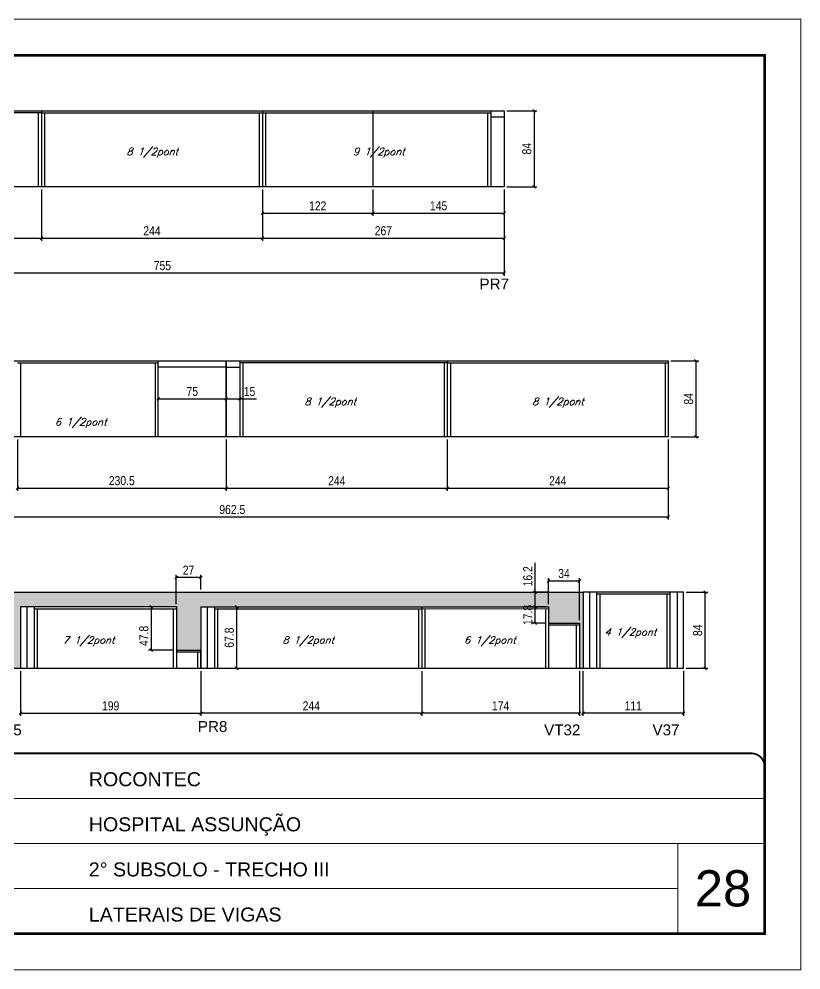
# Model space of a CAD drawing. Extents: x 137137 to 143418, y 10464 to 34486.
# Drawn here: x 142527 to 143391, y 26544 to 27594 of the extents above; entities that cross this region are included whole.
import ezdxf

# ---------------------------------------------------------------- set-up
doc = ezdxf.new("R2010")
doc.units = 0
doc.linetypes.add('CONTINUO', pattern=[0])
doc.linetypes.add('DASHED', pattern=[0.75, 0.5, -0.25])
doc.layers.add('00-FELIPE', color=2, linetype='Continuous', lineweight=13, plot=False)
for name, color, linetype in [('5', 5, 'Continuous'), ('COTA', 241, 'Continuous'), ('cotas', 4, 'Continuous'), ('Painéis', 200, 'Continuous'), ('SARR_2.2x7', 40, 'Continuous'), ('SARR_3.5x7', 81, 'Continuous'), ('texto', 7, 'Continuous')]:
    doc.layers.add(name, color=color, linetype=linetype)
for name, color, linetype, lineweight in [('CARIMBO', 255, 'Continuous', 9), ('Escoras', 2, 'Continuous', 25), ('Folhas', 255, 'Continuous', 9), ('SARRAFO DE PRESSAO', 251, 'DASHED', 9)]:
    doc.layers.add(name, color=color, linetype=linetype, lineweight=lineweight)
doc.styles.add('ARIAL', font='arial.ttf')
doc.styles.add('COTA TECNICA', font='techl___.ttf', dxfattribs={"height": 10})
doc.styles.add('Romans', font='romans.shx')
doc.styles.get("Standard").update_dxf_attribs({"font": 'arial.ttf'})
doc.dimstyles.new('PAINEL', dxfattribs={"dimtxt": 10, "dimasz": 3, "dimexe": 3, "dimexo": 3, "dimgap": 3, "dimtad": 1, "dimdec": 1, "dimzin": 12, "dimdsep": 46, "dimtxsty": 'COTA TECNICA', "dimblk1": 'OBLIQUE', "dimblk2": 'OBLIQUE', "dimsah": 1, "dimcen": 0.9, "dimclrd": 4, "dimclre": 4, "dimclrt": 240, "dimadec": 1, "dimazin": 3, "dimtfac": 1, "dimtdec": 1, "dimtmove": 0, "dimatfit": 3, "dimfxl": 1, "dimtolj": 1, "dimtzin": 12, "dimarcsym": 0})

# ---------------------------------------------------------------- blocks, each defined once
blk = doc.blocks.new('9999999999')
at = {"color": 30, "linetype": 'CONTINUO'}
for p, q in [((98564.6, 34379.6), (99584, 34379.6)), ((98564.6, 34329.8), (99488, 34329.8)), ((99584, 34329.8), (99488, 34329.8)), ((99488, 34329.8), (99488, 34230.2)), ((98564.6, 34280), (99488, 34280))]:
    blk.add_line(p, q, dxfattribs=at)
at = {"color": 30, "linetype": 'CONTINUO', "const_width": 2}
blk.add_lwpolyline([(99584, 34230.2), (99584, 34414.4, 0.414214), (99569, 34429.4), (98229, 34429.4, 0.414214), (98214, 34414.4), (98214, 34245.2, 0.414214), (98229, 34230.2), (99584, 34230.2)], format="xyb", dxfattribs=at)
at = {"layer": 'Folhas'}
blk.add_lwpolyline([(98139, 34190.2), (99624, 34190.2), (99624, 35240.2), (98139, 35240.2)], close=True, dxfattribs=at)
at = {"layer": 'Folhas', "color": 30, "const_width": 3}
blk.add_lwpolyline([(98214, 34230.2), (99584, 34230.2), (99584, 35200.2), (98214, 35200.2)], close=True, dxfattribs=at)
at = {"color": 7, "linetype": 'Continuous', "ltscale": 5, "style": 'ARIAL'}
for s, height, p in [('ROCONTEC', 15.48, (98837.7, 34393.1)), ('HOSPITAL ASSUNÇÃO', 15.483, (98837.7, 34343.3)), ('2° SUBSOLO - TRECHO III', 15.483, (98837.7, 34293.5)), ('LATERAIS DE VIGAS', 15.483, (98837.7, 34243.7))]:
    blk.add_text(s, height=height, dxfattribs=at).set_placement(p)
blk = doc.blocks.new('_Oblique')
at = {"color": 0, "linetype": 'ByBlock', "lineweight": -2}
blk.add_line((-0.5, -0.5), (0.5, 0.5), dxfattribs=at)
blk = doc.blocks.new('*D613')
at = {"layer": 'Defpoints', "color": 0, "linetype": 'ByBlock', "transparency": 16777216}
for p in [(142529.1, 26877.4), (142728.1, 26877.4), (142728.1, 26827.9)]:
    blk.add_point(p, dxfattribs=at)
at = {"layer": 'Escoras', "color": 4, "linetype": 'ByBlock', "lineweight": -2, "transparency": 16777216}
for p, q in [((142529.1, 26874.4), (142529.1, 26824.9)), ((142728.1, 26874.4), (142728.1, 26824.9)), ((142529.1, 26827.9), (142728.1, 26827.9))]:
    blk.add_line(p, q, dxfattribs=at)
at = {"layer": 'Escoras', "color": 4, "linetype": 'ByBlock', "lineweight": -2, "transparency": 16777216, "xscale": 3, "yscale": 3, "zscale": 3, "rotation": 180}
blk.add_blockref('_Oblique', (142529.1, 26827.9), dxfattribs=at)
at = {"layer": 'Escoras', "color": 4, "linetype": 'ByBlock', "lineweight": -2, "transparency": 16777216, "xscale": 3, "yscale": 3, "zscale": 3}
blk.add_blockref('_Oblique', (142728.1, 26827.9), dxfattribs=at)
at = {"layer": 'Escoras', "color": 240, "linetype": 'ByBlock', "transparency": 16777216, "insert": (142628.6, 26835.9), "char_height": 10, "attachment_point": 5, "style": 'COTA TECNICA'}
blk.add_mtext('\\A1;199', dxfattribs=at)
blk = doc.blocks.new('*D614')
at = {"layer": 'Defpoints', "color": 0, "linetype": 'ByBlock', "transparency": 16777216}
for p in [(142701.1, 26945.2), (142673.3, 26897.4), (142701.1, 26897.4)]:
    blk.add_point(p, dxfattribs=at)
at = {"layer": 'Escoras', "color": 4, "linetype": 'ByBlock', "lineweight": -2, "transparency": 16777216}
for p, q in [((142698.1, 26945.2), (142670.3, 26945.2)), ((142673.3, 26945.2), (142673.3, 26897.4)), ((142698.1, 26897.4), (142670.3, 26897.4))]:
    blk.add_line(p, q, dxfattribs=at)
at = {"layer": 'Escoras', "color": 4, "linetype": 'ByBlock', "lineweight": -2, "transparency": 16777216, "xscale": 3, "yscale": 3, "zscale": 3}
for p, rotation in [((142673.3, 26945.2), 90), ((142673.3, 26897.4), 270)]:
    blk.add_blockref('_Oblique', p, dxfattribs=dict(at, rotation=rotation))
at = {"layer": 'Escoras', "color": 240, "linetype": 'ByBlock', "transparency": 16777216, "insert": (142665.2, 26913.2), "char_height": 10, "attachment_point": 5, "rotation": 90, "style": 'COTA TECNICA'}
blk.add_mtext('\\A1;47.8', dxfattribs=at)
blk = doc.blocks.new('*D105')
at = {"layer": 'Defpoints', "color": 0, "linetype": 'ByBlock', "transparency": 16777216}
for p in [(142701.1, 26977.7), (142728.1, 26961.4), (142701.1, 26945.2)]:
    blk.add_point(p, dxfattribs=at)
at = {"layer": 'Escoras', "color": 4, "linetype": 'ByBlock', "lineweight": -2, "transparency": 16777216}
for p, q in [((142701.1, 26948.2), (142701.1, 26980.7)), ((142728.1, 26977.7), (142701.1, 26977.7)), ((142728.1, 26964.4), (142728.1, 26980.7))]:
    blk.add_line(p, q, dxfattribs=at)
at = {"layer": 'Escoras', "color": 4, "linetype": 'ByBlock', "lineweight": -2, "transparency": 16777216, "xscale": 3, "yscale": 3, "zscale": 3, "rotation": 180}
blk.add_blockref('_Oblique', (142701.1, 26977.7), dxfattribs=at)
at = {"layer": 'Escoras', "color": 4, "linetype": 'ByBlock', "lineweight": -2, "transparency": 16777216, "xscale": 3, "yscale": 3, "zscale": 3}
blk.add_blockref('_Oblique', (142728.1, 26977.7), dxfattribs=at)
at = {"layer": 'Escoras', "color": 240, "linetype": 'ByBlock', "transparency": 16777216, "insert": (142714.6, 26985.8), "char_height": 10, "attachment_point": 5, "style": 'COTA TECNICA'}
blk.add_mtext('\\A1;27', dxfattribs=at)
blk = doc.blocks.new('*D615')
at = {"layer": 'Defpoints', "color": 0, "linetype": 'ByBlock', "transparency": 16777216}
for p in [(143112.1, 26973.8), (143112.1, 26945.2), (143146.1, 26927.4)]:
    blk.add_point(p, dxfattribs=at)
at = {"layer": 'Escoras', "color": 4, "linetype": 'ByBlock', "lineweight": -2, "transparency": 16777216}
for p, q in [((143112.1, 26948.2), (143112.1, 26976.8)), ((143146.1, 26930.4), (143146.1, 26976.8)), ((143146.1, 26973.8), (143112.1, 26973.8))]:
    blk.add_line(p, q, dxfattribs=at)
at = {"layer": 'Escoras', "color": 4, "linetype": 'ByBlock', "lineweight": -2, "transparency": 16777216, "xscale": 3, "yscale": 3, "zscale": 3, "rotation": 180}
blk.add_blockref('_Oblique', (143112.1, 26973.8), dxfattribs=at)
at = {"layer": 'Escoras', "color": 4, "linetype": 'ByBlock', "lineweight": -2, "transparency": 16777216, "xscale": 3, "yscale": 3, "zscale": 3}
blk.add_blockref('_Oblique', (143146.1, 26973.8), dxfattribs=at)
at = {"layer": 'Escoras', "color": 240, "linetype": 'ByBlock', "transparency": 16777216, "insert": (143129.1, 26982), "char_height": 10, "attachment_point": 5, "style": 'COTA TECNICA'}
blk.add_mtext('\\A1;34', dxfattribs=at)
blk = doc.blocks.new('*D616')
at = {"layer": 'Defpoints', "color": 0, "linetype": 'ByBlock', "transparency": 16777216}
for p in [(142728.1, 26877.4), (142972.1, 26877.4), (142728.1, 26827.9)]:
    blk.add_point(p, dxfattribs=at)
at = {"layer": 'Escoras', "color": 4, "linetype": 'ByBlock', "lineweight": -2, "transparency": 16777216}
for p, q in [((142728.1, 26874.4), (142728.1, 26824.9)), ((142972.1, 26874.4), (142972.1, 26824.9)), ((142972.1, 26827.9), (142728.1, 26827.9))]:
    blk.add_line(p, q, dxfattribs=at)
at = {"layer": 'Escoras', "color": 4, "linetype": 'ByBlock', "lineweight": -2, "transparency": 16777216, "xscale": 3, "yscale": 3, "zscale": 3, "rotation": 180}
blk.add_blockref('_Oblique', (142728.1, 26827.9), dxfattribs=at)
at = {"layer": 'Escoras', "color": 4, "linetype": 'ByBlock', "lineweight": -2, "transparency": 16777216, "xscale": 3, "yscale": 3, "zscale": 3}
blk.add_blockref('_Oblique', (142972.1, 26827.9), dxfattribs=at)
at = {"layer": 'Escoras', "color": 240, "linetype": 'ByBlock', "transparency": 16777216, "insert": (142850.1, 26835.9), "char_height": 10, "attachment_point": 5, "style": 'COTA TECNICA'}
blk.add_mtext('\\A1;244', dxfattribs=at)
blk = doc.blocks.new('*D106')
at = {"layer": 'Defpoints', "color": 0, "linetype": 'ByBlock', "transparency": 16777216}
for p in [(142972.1, 26877.4), (143146.1, 26877.4), (142972.1, 26827.9)]:
    blk.add_point(p, dxfattribs=at)
at = {"layer": 'Escoras', "color": 4, "linetype": 'ByBlock', "lineweight": -2, "transparency": 16777216}
for p, q in [((142972.1, 26874.4), (142972.1, 26824.9)), ((143146.1, 26874.4), (143146.1, 26824.9)), ((143146.1, 26827.9), (142972.1, 26827.9))]:
    blk.add_line(p, q, dxfattribs=at)
at = {"layer": 'Escoras', "color": 4, "linetype": 'ByBlock', "lineweight": -2, "transparency": 16777216, "xscale": 3, "yscale": 3, "zscale": 3, "rotation": 180}
blk.add_blockref('_Oblique', (142972.1, 26827.9), dxfattribs=at)
at = {"layer": 'Escoras', "color": 4, "linetype": 'ByBlock', "lineweight": -2, "transparency": 16777216, "xscale": 3, "yscale": 3, "zscale": 3}
blk.add_blockref('_Oblique', (143146.1, 26827.9), dxfattribs=at)
at = {"layer": 'Escoras', "color": 240, "linetype": 'ByBlock', "transparency": 16777216, "insert": (143059.1, 26835.9), "char_height": 10, "attachment_point": 5, "style": 'COTA TECNICA'}
blk.add_mtext('\\A1;174', dxfattribs=at)
blk = doc.blocks.new('*D617')
at = {"layer": 'Defpoints', "color": 0, "linetype": 'ByBlock', "transparency": 16777216}
for p in [(143150.1, 26877.4), (143261.1, 26877.4), (143150.1, 26827.9)]:
    blk.add_point(p, dxfattribs=at)
at = {"layer": 'Escoras', "color": 4, "linetype": 'ByBlock', "lineweight": -2, "transparency": 16777216}
for p, q in [((143150.1, 26874.4), (143150.1, 26824.9)), ((143261.1, 26874.4), (143261.1, 26824.9)), ((143261.1, 26827.9), (143150.1, 26827.9))]:
    blk.add_line(p, q, dxfattribs=at)
at = {"layer": 'Escoras', "color": 4, "linetype": 'ByBlock', "lineweight": -2, "transparency": 16777216, "xscale": 3, "yscale": 3, "zscale": 3, "rotation": 180}
blk.add_blockref('_Oblique', (143150.1, 26827.9), dxfattribs=at)
at = {"layer": 'Escoras', "color": 4, "linetype": 'ByBlock', "lineweight": -2, "transparency": 16777216, "xscale": 3, "yscale": 3, "zscale": 3}
blk.add_blockref('_Oblique', (143261.1, 26827.9), dxfattribs=at)
at = {"layer": 'Escoras', "color": 240, "linetype": 'ByBlock', "transparency": 16777216, "insert": (143205.6, 26835.9), "char_height": 10, "attachment_point": 5, "style": 'COTA TECNICA'}
blk.add_mtext('\\A1;111', dxfattribs=at)
blk = doc.blocks.new('*D618')
at = {"layer": 'Defpoints', "color": 0, "linetype": 'ByBlock', "transparency": 16777216}
for p in [(143261.1, 26961.4), (143284.9, 26961.4), (143261.1, 26877.4)]:
    blk.add_point(p, dxfattribs=at)
at = {"layer": 'Escoras', "color": 4, "linetype": 'ByBlock', "lineweight": -2, "transparency": 16777216}
for p, q in [((143264.1, 26961.4), (143287.9, 26961.4)), ((143284.9, 26877.4), (143284.9, 26961.4)), ((143264.1, 26877.4), (143287.9, 26877.4))]:
    blk.add_line(p, q, dxfattribs=at)
at = {"layer": 'Escoras', "color": 4, "linetype": 'ByBlock', "lineweight": -2, "transparency": 16777216, "xscale": 3, "yscale": 3, "zscale": 3}
for p, rotation in [((143284.9, 26961.4), 90), ((143284.9, 26877.4), 270)]:
    blk.add_blockref('_Oblique', p, dxfattribs=dict(at, rotation=rotation))
at = {"layer": 'Escoras', "color": 240, "linetype": 'ByBlock', "transparency": 16777216, "insert": (143276.8, 26919.4), "char_height": 10, "attachment_point": 5, "rotation": 90, "style": 'COTA TECNICA'}
blk.add_mtext('\\A1;84', dxfattribs=at)
blk = doc.blocks.new('*D619')
at = {"layer": 'Defpoints', "color": 0, "linetype": 'ByBlock', "transparency": 16777216}
for p in [(143097.3, 26945.2), (143112.1, 26945.2), (143112.1, 26927.4)]:
    blk.add_point(p, dxfattribs=at)
at = {"layer": 'Escoras', "color": 4, "linetype": 'ByBlock', "lineweight": -2, "transparency": 16777216}
for p, q in [((143109.1, 26945.2), (143094.3, 26945.2)), ((143097.3, 26927.4), (143097.3, 26945.2)), ((143109.1, 26927.4), (143094.3, 26927.4))]:
    blk.add_line(p, q, dxfattribs=at)
at = {"layer": 'Escoras', "color": 4, "linetype": 'ByBlock', "lineweight": -2, "transparency": 16777216, "xscale": 3, "yscale": 3, "zscale": 3}
for p, rotation in [((143097.3, 26945.2), 90), ((143097.3, 26927.4), 270)]:
    blk.add_blockref('_Oblique', p, dxfattribs=dict(at, rotation=rotation))
at = {"layer": 'Escoras', "color": 240, "linetype": 'ByBlock', "transparency": 16777216, "insert": (143089.2, 26936.3), "char_height": 10, "attachment_point": 5, "rotation": 90, "style": 'COTA TECNICA'}
blk.add_mtext('\\A1;17.8', dxfattribs=at)
blk = doc.blocks.new('*D620')
at = {"layer": 'Defpoints', "color": 0, "linetype": 'ByBlock', "transparency": 16777216}
for p in [(142728.1, 26945.2), (142728.1, 26877.4), (142767.7, 26877.4)]:
    blk.add_point(p, dxfattribs=at)
at = {"layer": 'Escoras', "color": 4, "linetype": 'ByBlock', "lineweight": -2, "transparency": 16777216}
for p, q in [((142731.1, 26945.2), (142770.7, 26945.2)), ((142767.7, 26945.2), (142767.7, 26877.4)), ((142731.1, 26877.4), (142770.7, 26877.4))]:
    blk.add_line(p, q, dxfattribs=at)
at = {"layer": 'Escoras', "color": 4, "linetype": 'ByBlock', "lineweight": -2, "transparency": 16777216, "xscale": 3, "yscale": 3, "zscale": 3}
for p, rotation in [((142767.7, 26945.2), 90), ((142767.7, 26877.4), 270)]:
    blk.add_blockref('_Oblique', p, dxfattribs=dict(at, rotation=rotation))
at = {"layer": 'Escoras', "color": 240, "linetype": 'ByBlock', "transparency": 16777216, "insert": (142759.6, 26911.3), "char_height": 10, "attachment_point": 5, "rotation": 90, "style": 'COTA TECNICA'}
blk.add_mtext('\\A1;67.8', dxfattribs=at)
blk = doc.blocks.new('*D621')
at = {"layer": 'Defpoints', "color": 0, "linetype": 'ByBlock', "transparency": 16777216}
for p in [(143097.3, 26961.4), (143116.1, 26961.4), (143112.1, 26945.2)]:
    blk.add_point(p, dxfattribs=at)
at = {"layer": 'Escoras', "color": 4, "linetype": 'ByBlock', "lineweight": -2, "transparency": 16777216}
for p, q in [((143097.3, 26961.4), (143097.3, 26993.7)), ((143113.1, 26961.4), (143094.3, 26961.4)), ((143097.3, 26945.2), (143097.3, 26961.4)), ((143109.1, 26945.2), (143094.3, 26945.2))]:
    blk.add_line(p, q, dxfattribs=at)
at = {"layer": 'Escoras', "color": 4, "linetype": 'ByBlock', "lineweight": -2, "transparency": 16777216, "xscale": 3, "yscale": 3, "zscale": 3}
for p, rotation in [((143097.3, 26961.4), 90), ((143097.3, 26945.2), 270)]:
    blk.add_blockref('_Oblique', p, dxfattribs=dict(at, rotation=rotation))
at = {"layer": 'Escoras', "color": 240, "linetype": 'ByBlock', "transparency": 16777216, "insert": (143089.2, 26979), "char_height": 10, "attachment_point": 5, "rotation": 90, "style": 'COTA TECNICA'}
blk.add_mtext('\\A1;16.2', dxfattribs=at)
blk = doc.blocks.new('*D603')
at = {"layer": 'Defpoints', "color": 0, "linetype": 'ByBlock', "transparency": 16777216}
for p in [(142525.7, 27133), (142756.2, 27133), (142756.2, 27076.4)]:
    blk.add_point(p, dxfattribs=at)
at = {"layer": 'Escoras', "color": 4, "linetype": 'ByBlock', "lineweight": -2, "transparency": 16777216}
for p, q in [((142525.7, 27130), (142525.7, 27073.4)), ((142756.2, 27130), (142756.2, 27073.4)), ((142525.7, 27076.4), (142756.2, 27076.4))]:
    blk.add_line(p, q, dxfattribs=at)
at = {"layer": 'Escoras', "color": 4, "linetype": 'ByBlock', "lineweight": -2, "transparency": 16777216, "xscale": 3, "yscale": 3, "zscale": 3, "rotation": 180}
blk.add_blockref('_Oblique', (142525.7, 27076.4), dxfattribs=at)
at = {"layer": 'Escoras', "color": 4, "linetype": 'ByBlock', "lineweight": -2, "transparency": 16777216, "xscale": 3, "yscale": 3, "zscale": 3}
blk.add_blockref('_Oblique', (142756.2, 27076.4), dxfattribs=at)
at = {"layer": 'Escoras', "color": 240, "linetype": 'ByBlock', "transparency": 16777216, "insert": (142640.9, 27084.6), "char_height": 10, "attachment_point": 5, "style": 'COTA TECNICA'}
blk.add_mtext('\\A1;230.5', dxfattribs=at)
blk = doc.blocks.new('*D96')
at = {"layer": 'cotas', "color": 4, "linetype": 'ByBlock', "lineweight": -2, "transparency": 16777216}
for p, q in [((142308.2, 27406.1), (142308.2, 27349.4)), ((142552.2, 27406.1), (142552.2, 27349.4)), ((142308.2, 27352.4), (142552.2, 27352.4))]:
    blk.add_line(p, q, dxfattribs=at)
at = {"layer": 'Defpoints', "color": 0, "linetype": 'ByBlock', "transparency": 16777216}
for p in [(142308.2, 27409.1), (142552.2, 27409.1), (142552.2, 27352.4)]:
    blk.add_point(p, dxfattribs=at)
at = {"layer": 'cotas', "color": 4, "linetype": 'ByBlock', "lineweight": -2, "transparency": 16777216, "xscale": 3, "yscale": 3, "zscale": 3, "rotation": 180}
blk.add_blockref('_Oblique', (142308.2, 27352.4), dxfattribs=at)
at = {"layer": 'cotas', "color": 4, "linetype": 'ByBlock', "lineweight": -2, "transparency": 16777216, "xscale": 3, "yscale": 3, "zscale": 3}
blk.add_blockref('_Oblique', (142552.2, 27352.4), dxfattribs=at)
at = {"layer": 'cotas', "color": 240, "linetype": 'ByBlock', "transparency": 16777216, "insert": (142430.2, 27360.5), "char_height": 10, "attachment_point": 5, "style": 'COTA TECNICA'}
blk.add_mtext('\\A1;244', dxfattribs=at)
blk = doc.blocks.new('*D604')
at = {"layer": 'Defpoints', "color": 0, "linetype": 'ByBlock', "transparency": 16777216}
for p in [(142796.2, 27409.1), (143063.2, 27409.1), (143063.2, 27352.4)]:
    blk.add_point(p, dxfattribs=at)
at = {"layer": 'Escoras', "color": 4, "linetype": 'ByBlock', "lineweight": -2, "transparency": 16777216}
for p, q in [((142796.2, 27406.1), (142796.2, 27349.4)), ((143063.2, 27406.1), (143063.2, 27349.4)), ((142796.2, 27352.4), (143063.2, 27352.4))]:
    blk.add_line(p, q, dxfattribs=at)
at = {"layer": 'Escoras', "color": 4, "linetype": 'ByBlock', "lineweight": -2, "transparency": 16777216, "xscale": 3, "yscale": 3, "zscale": 3, "rotation": 180}
blk.add_blockref('_Oblique', (142796.2, 27352.4), dxfattribs=at)
at = {"layer": 'Escoras', "color": 4, "linetype": 'ByBlock', "lineweight": -2, "transparency": 16777216, "xscale": 3, "yscale": 3, "zscale": 3}
blk.add_blockref('_Oblique', (143063.2, 27352.4), dxfattribs=at)
at = {"layer": 'Escoras', "color": 240, "linetype": 'ByBlock', "transparency": 16777216, "insert": (142929.7, 27360.5), "char_height": 10, "attachment_point": 5, "style": 'COTA TECNICA'}
blk.add_mtext('\\A1;267', dxfattribs=at)
blk = doc.blocks.new('*D97')
at = {"layer": 'Defpoints', "color": 0, "linetype": 'ByBlock', "transparency": 16777216}
for p in [(142308.2, 27409.1), (143063.2, 27409.1), (143063.2, 27313.9)]:
    blk.add_point(p, dxfattribs=at)
at = {"layer": 'Escoras', "color": 4, "linetype": 'ByBlock', "lineweight": -2, "transparency": 16777216}
for p, q in [((142308.2, 27406.1), (142308.2, 27310.9)), ((143063.2, 27406.1), (143063.2, 27310.9)), ((142308.2, 27313.9), (143063.2, 27313.9))]:
    blk.add_line(p, q, dxfattribs=at)
at = {"layer": 'Escoras', "color": 4, "linetype": 'ByBlock', "lineweight": -2, "transparency": 16777216, "xscale": 3, "yscale": 3, "zscale": 3, "rotation": 180}
blk.add_blockref('_Oblique', (142308.2, 27313.9), dxfattribs=at)
at = {"layer": 'Escoras', "color": 4, "linetype": 'ByBlock', "lineweight": -2, "transparency": 16777216, "xscale": 3, "yscale": 3, "zscale": 3}
blk.add_blockref('_Oblique', (143063.2, 27313.9), dxfattribs=at)
at = {"layer": 'Escoras', "color": 240, "linetype": 'ByBlock', "transparency": 16777216, "insert": (142685.7, 27322), "char_height": 10, "attachment_point": 5, "style": 'COTA TECNICA'}
blk.add_mtext('\\A1;755', dxfattribs=at)
blk = doc.blocks.new('*D605')
at = {"layer": 'Defpoints', "color": 0, "linetype": 'ByBlock', "transparency": 16777216}
for p in [(143063.2, 27493.1), (143063.2, 27409.1), (143096.2, 27409.1)]:
    blk.add_point(p, dxfattribs=at)
at = {"layer": 'Escoras', "color": 4, "linetype": 'ByBlock', "lineweight": -2, "transparency": 16777216}
for p, q in [((143066.2, 27493.1), (143099.2, 27493.1)), ((143096.2, 27493.1), (143096.2, 27409.1)), ((143066.2, 27409.1), (143099.2, 27409.1))]:
    blk.add_line(p, q, dxfattribs=at)
at = {"layer": 'Escoras', "color": 4, "linetype": 'ByBlock', "lineweight": -2, "transparency": 16777216, "xscale": 3, "yscale": 3, "zscale": 3}
for p, rotation in [((143096.2, 27493.1), 90), ((143096.2, 27409.1), 270)]:
    blk.add_blockref('_Oblique', p, dxfattribs=dict(at, rotation=rotation))
at = {"layer": 'Escoras', "color": 240, "linetype": 'ByBlock', "transparency": 16777216, "insert": (143088.1, 27451.1), "char_height": 10, "attachment_point": 5, "rotation": 90, "style": 'COTA TECNICA'}
blk.add_mtext('\\A1;84', dxfattribs=at)
blk = doc.blocks.new('*D606')
at = {"layer": 'Defpoints', "color": 0, "linetype": 'ByBlock', "transparency": 16777216}
for p in [(142796.2, 27409.1), (142918.2, 27409.1), (142918.2, 27380)]:
    blk.add_point(p, dxfattribs=at)
at = {"layer": 'Escoras', "color": 4, "linetype": 'ByBlock', "lineweight": -2, "transparency": 16777216}
for p, q in [((142796.2, 27406.1), (142796.2, 27377)), ((142918.2, 27406.1), (142918.2, 27377)), ((142796.2, 27380), (142918.2, 27380))]:
    blk.add_line(p, q, dxfattribs=at)
at = {"layer": 'Escoras', "color": 4, "linetype": 'ByBlock', "lineweight": -2, "transparency": 16777216, "xscale": 3, "yscale": 3, "zscale": 3, "rotation": 180}
blk.add_blockref('_Oblique', (142796.2, 27380), dxfattribs=at)
at = {"layer": 'Escoras', "color": 4, "linetype": 'ByBlock', "lineweight": -2, "transparency": 16777216, "xscale": 3, "yscale": 3, "zscale": 3}
blk.add_blockref('_Oblique', (142918.2, 27380), dxfattribs=at)
at = {"layer": 'Escoras', "color": 240, "linetype": 'ByBlock', "transparency": 16777216, "insert": (142857.2, 27388), "char_height": 10, "attachment_point": 5, "style": 'COTA TECNICA'}
blk.add_mtext('\\A1;122', dxfattribs=at)
blk = doc.blocks.new('*D98')
at = {"layer": 'Defpoints', "color": 0, "linetype": 'ByBlock', "transparency": 16777216}
for p in [(142918.2, 27409.1), (143063.2, 27409.1), (143063.2, 27380)]:
    blk.add_point(p, dxfattribs=at)
at = {"layer": 'Escoras', "color": 4, "linetype": 'ByBlock', "lineweight": -2, "transparency": 16777216}
for p, q in [((142918.2, 27406.1), (142918.2, 27377)), ((143063.2, 27406.1), (143063.2, 27377)), ((142918.2, 27380), (143063.2, 27380))]:
    blk.add_line(p, q, dxfattribs=at)
at = {"layer": 'Escoras', "color": 4, "linetype": 'ByBlock', "lineweight": -2, "transparency": 16777216, "xscale": 3, "yscale": 3, "zscale": 3, "rotation": 180}
blk.add_blockref('_Oblique', (142918.2, 27380), dxfattribs=at)
at = {"layer": 'Escoras', "color": 4, "linetype": 'ByBlock', "lineweight": -2, "transparency": 16777216, "xscale": 3, "yscale": 3, "zscale": 3}
blk.add_blockref('_Oblique', (143063.2, 27380), dxfattribs=at)
at = {"layer": 'Escoras', "color": 240, "linetype": 'ByBlock', "transparency": 16777216, "insert": (142990.7, 27388.1), "char_height": 10, "attachment_point": 5, "style": 'COTA TECNICA'}
blk.add_mtext('\\A1;145', dxfattribs=at)
blk = doc.blocks.new('*D607')
at = {"layer": 'Defpoints', "color": 0, "linetype": 'ByBlock', "transparency": 16777216}
for p in [(142552.2, 27409.1), (142796.2, 27409.1), (142796.2, 27352.4)]:
    blk.add_point(p, dxfattribs=at)
at = {"layer": 'Escoras', "color": 4, "linetype": 'ByBlock', "lineweight": -2, "transparency": 16777216}
for p, q in [((142552.2, 27406.1), (142552.2, 27349.4)), ((142796.2, 27406.1), (142796.2, 27349.4)), ((142552.2, 27352.4), (142796.2, 27352.4))]:
    blk.add_line(p, q, dxfattribs=at)
at = {"layer": 'Escoras', "color": 4, "linetype": 'ByBlock', "lineweight": -2, "transparency": 16777216, "xscale": 3, "yscale": 3, "zscale": 3, "rotation": 180}
blk.add_blockref('_Oblique', (142552.2, 27352.4), dxfattribs=at)
at = {"layer": 'Escoras', "color": 4, "linetype": 'ByBlock', "lineweight": -2, "transparency": 16777216, "xscale": 3, "yscale": 3, "zscale": 3}
blk.add_blockref('_Oblique', (142796.2, 27352.4), dxfattribs=at)
at = {"layer": 'Escoras', "color": 240, "linetype": 'ByBlock', "transparency": 16777216, "insert": (142674.2, 27360.5), "char_height": 10, "attachment_point": 5, "style": 'COTA TECNICA'}
blk.add_mtext('\\A1;244', dxfattribs=at)
blk = doc.blocks.new('*D99')
at = {"layer": 'cotas', "color": 4, "linetype": 'ByBlock', "lineweight": -2, "transparency": 16777216}
for p, q in [((142756.2, 27130), (142756.2, 27073.4)), ((143000.2, 27130), (143000.2, 27073.4)), ((142756.2, 27076.4), (143000.2, 27076.4))]:
    blk.add_line(p, q, dxfattribs=at)
at = {"layer": 'Defpoints', "color": 0, "linetype": 'ByBlock', "transparency": 16777216}
for p in [(142756.2, 27133), (143000.2, 27133), (143000.2, 27076.4)]:
    blk.add_point(p, dxfattribs=at)
at = {"layer": 'cotas', "color": 4, "linetype": 'ByBlock', "lineweight": -2, "transparency": 16777216, "xscale": 3, "yscale": 3, "zscale": 3, "rotation": 180}
blk.add_blockref('_Oblique', (142756.2, 27076.4), dxfattribs=at)
at = {"layer": 'cotas', "color": 4, "linetype": 'ByBlock', "lineweight": -2, "transparency": 16777216, "xscale": 3, "yscale": 3, "zscale": 3}
blk.add_blockref('_Oblique', (143000.2, 27076.4), dxfattribs=at)
at = {"layer": 'cotas', "color": 240, "linetype": 'ByBlock', "transparency": 16777216, "insert": (142878.2, 27084.5), "char_height": 10, "attachment_point": 5, "style": 'COTA TECNICA'}
blk.add_mtext('\\A1;244', dxfattribs=at)
blk = doc.blocks.new('*D609')
at = {"layer": 'Defpoints', "color": 0, "linetype": 'ByBlock', "transparency": 16777216}
for p in [(143000.2, 27133), (143244.2, 27133), (143244.2, 27076.4)]:
    blk.add_point(p, dxfattribs=at)
at = {"layer": 'Escoras', "color": 4, "linetype": 'ByBlock', "lineweight": -2, "transparency": 16777216}
for p, q in [((143000.2, 27130), (143000.2, 27073.4)), ((143244.2, 27130), (143244.2, 27073.4)), ((143000.2, 27076.4), (143244.2, 27076.4))]:
    blk.add_line(p, q, dxfattribs=at)
at = {"layer": 'Escoras', "color": 4, "linetype": 'ByBlock', "lineweight": -2, "transparency": 16777216, "xscale": 3, "yscale": 3, "zscale": 3, "rotation": 180}
blk.add_blockref('_Oblique', (143000.2, 27076.4), dxfattribs=at)
at = {"layer": 'Escoras', "color": 4, "linetype": 'ByBlock', "lineweight": -2, "transparency": 16777216, "xscale": 3, "yscale": 3, "zscale": 3}
blk.add_blockref('_Oblique', (143244.2, 27076.4), dxfattribs=at)
at = {"layer": 'Escoras', "color": 240, "linetype": 'ByBlock', "transparency": 16777216, "insert": (143122.2, 27084.5), "char_height": 10, "attachment_point": 5, "style": 'COTA TECNICA'}
blk.add_mtext('\\A1;244', dxfattribs=at)
blk = doc.blocks.new('*D625')
at = {"layer": '00-FELIPE', "color": 4, "linetype": 'ByBlock', "lineweight": -2, "transparency": 16777216}
for p, q in [((143247.2, 27217), (143277.9, 27217)), ((143274.9, 27133), (143274.9, 27217)), ((143247.2, 27133), (143277.9, 27133))]:
    blk.add_line(p, q, dxfattribs=at)
at = {"layer": 'Defpoints', "color": 0, "linetype": 'ByBlock', "transparency": 16777216}
for p in [(143244.2, 27217), (143274.9, 27217), (143244.2, 27133)]:
    blk.add_point(p, dxfattribs=at)
at = {"layer": '00-FELIPE', "color": 4, "linetype": 'ByBlock', "lineweight": -2, "transparency": 16777216, "xscale": 3, "yscale": 3, "zscale": 3}
for p, rotation in [((143274.9, 27217), 90), ((143274.9, 27133), 270)]:
    blk.add_blockref('_Oblique', p, dxfattribs=dict(at, rotation=rotation))
at = {"layer": '00-FELIPE', "color": 240, "linetype": 'ByBlock', "transparency": 16777216, "insert": (143266.8, 27175), "char_height": 10, "attachment_point": 5, "rotation": 90, "style": 'COTA TECNICA'}
blk.add_mtext('\\A1;84', dxfattribs=at)
blk = doc.blocks.new('*D922')
at = {"layer": '00-FELIPE', "color": 4, "lineweight": -2, "transparency": 16777216}
for p, q in [((142281.7, 27130), (142281.7, 27041.6)), ((143244.2, 27130), (143244.2, 27041.6)), ((142281.7, 27044.6), (143244.2, 27044.6))]:
    blk.add_line(p, q, dxfattribs=at)
at = {"layer": 'Defpoints', "color": 0, "transparency": 16777216}
for p in [(142281.7, 27133), (143244.2, 27133), (143244.2, 27044.6)]:
    blk.add_point(p, dxfattribs=at)
at = {"layer": '00-FELIPE', "color": 4, "lineweight": -2, "transparency": 16777216, "xscale": 3, "yscale": 3, "zscale": 3, "rotation": 180}
blk.add_blockref('_Oblique', (142281.7, 27044.6), dxfattribs=at)
at = {"layer": '00-FELIPE', "color": 4, "lineweight": -2, "transparency": 16777216, "xscale": 3, "yscale": 3, "zscale": 3}
blk.add_blockref('_Oblique', (143244.2, 27044.6), dxfattribs=at)
at = {"layer": '00-FELIPE', "color": 240, "transparency": 16777216, "insert": (142762.9, 27052.7), "char_height": 10, "attachment_point": 5, "style": 'COTA TECNICA'}
blk.add_mtext('\\A1;962.5', dxfattribs=at)
blk = doc.blocks.new('*D927')
at = {"layer": '00-FELIPE', "color": 4, "lineweight": -2, "transparency": 16777216}
blk.add_line((142681.2, 27175), (142756.2, 27175), dxfattribs=at)
at = {"layer": 'Defpoints', "color": 0, "transparency": 16777216}
for p in [(142681.2, 27175), (142756.2, 27175), (142756.2, 27175)]:
    blk.add_point(p, dxfattribs=at)
at = {"layer": '00-FELIPE', "color": 4, "lineweight": -2, "transparency": 16777216, "xscale": 3, "yscale": 3, "zscale": 3, "rotation": 180}
blk.add_blockref('_Oblique', (142681.2, 27175), dxfattribs=at)
at = {"layer": '00-FELIPE', "color": 4, "lineweight": -2, "transparency": 16777216, "xscale": 3, "yscale": 3, "zscale": 3}
blk.add_blockref('_Oblique', (142756.2, 27175), dxfattribs=at)
at = {"layer": '00-FELIPE', "color": 240, "transparency": 16777216, "insert": (142718.7, 27183.1), "char_height": 10, "attachment_point": 5, "style": 'COTA TECNICA'}
blk.add_mtext('\\A1;75', dxfattribs=at)
blk = doc.blocks.new('*D928')
at = {"layer": '00-FELIPE', "color": 4, "lineweight": -2, "transparency": 16777216}
for p, q in [((142756.2, 27175), (142771.2, 27175)), ((142771.2, 27175), (142789.6, 27175))]:
    blk.add_line(p, q, dxfattribs=at)
at = {"layer": 'Defpoints', "color": 0, "transparency": 16777216}
for p in [(142756.2, 27175), (142771.2, 27175), (142771.2, 27175)]:
    blk.add_point(p, dxfattribs=at)
at = {"layer": '00-FELIPE', "color": 4, "lineweight": -2, "transparency": 16777216, "xscale": 3, "yscale": 3, "zscale": 3, "rotation": 180}
blk.add_blockref('_Oblique', (142756.2, 27175), dxfattribs=at)
at = {"layer": '00-FELIPE', "color": 4, "lineweight": -2, "transparency": 16777216, "xscale": 3, "yscale": 3, "zscale": 3}
blk.add_blockref('_Oblique', (142771.2, 27175), dxfattribs=at)
at = {"layer": '00-FELIPE', "color": 240, "transparency": 16777216, "insert": (142781.9, 27183.1), "char_height": 10, "attachment_point": 5, "style": 'COTA TECNICA'}
blk.add_mtext('\\A1;15', dxfattribs=at)

msp = doc.modelspace()

# ---------------------------------------------------------------- hatches: boundary and pattern name
at = {"layer": 'COTA'}
h = msp.add_hatch(dxfattribs=at)
h.set_pattern_fill('AR-CONC', color=256, scale=0.03)
h.paths.add_polyline_path([(142701.14, 26897.41), (142728.14, 26897.41), (142728.14, 26945.21), (143112.14, 26945.21), (143112.14, 26927.41), (143146.14, 26927.41), (143146.14, 26877.41), (143150.14, 26877.41), (143150.14, 26961.41), (142491.14, 26961.41), (142491.14, 26877.41), (142529.14, 26877.41), (142529.14, 26945.21), (142701.14, 26945.21)])

# ---------------------------------------------------------------- linework, layer by layer
at = {"layer": 'COTA', "linetype": 'ByBlock'}
for p, q in [((142491.14, 26961.41), (143150.14, 26961.41)), ((142491.14, 26877.41), (142529.14, 26877.41)), ((143146.14, 26877.41), (143150.14, 26877.41))]:
    msp.add_line(p, q, dxfattribs=at)
at = {"layer": 'Painéis', "linetype": 'ByBlock'}
for p, q in [((142552.19, 27493.06), (142552.19, 27409.06)), ((142796.19, 27493.06), (142796.19, 27409.06)), ((142918.19, 27493.06), (142918.19, 27409.06)), ((142281.7, 27217.03), (142756.2, 27217.03)), ((142756.2, 27217.03), (142756.2, 27133.03)), ((143000.2, 27217.03), (143000.2, 27133.03)), ((143244.2, 27217.03), (143244.2, 27133.03)), ((142756.2, 27133.03), (142281.7, 27133.03)), ((142701.14, 26945.21), (142529.14, 26945.21)), ((142529.14, 26945.21), (142529.14, 26877.41)), ((142701.14, 26945.21), (142701.14, 26897.41)), ((142728.14, 26945.21), (143112.14, 26945.21)), ((142728.14, 26945.21), (142728.14, 26877.41)), ((142972.14, 26945.21), (142972.14, 26877.41)), ((143112.14, 26945.21), (143112.14, 26927.41)), ((143112.14, 26927.41), (143146.14, 26927.41)), ((143146.14, 26927.41), (143146.14, 26877.41)), ((142701.14, 26897.41), (142728.14, 26897.41)), ((142728.14, 26877.41), (142728.14, 26897.41)), ((142529.14, 26877.41), (142728.14, 26877.41)), ((142728.14, 26877.41), (143146.14, 26877.41))]:
    msp.add_line(p, q, dxfattribs=at)
for points in [[(142308.19, 27493.06), (143063.19, 27493.06), (143063.19, 27409.06), (142308.19, 27409.06)], [(143150.14, 26877.41), (143261.1, 26877.41), (143261.1, 26961.41), (143150.14, 26961.41)]]:
    msp.add_lwpolyline(points, close=True, dxfattribs=at)
for points in [[(142756.2, 27217.03), (143244.2, 27217.03)], [(143244.2, 27133.03), (142756.2, 27133.03), (142756.2, 27217.03)]]:
    msp.add_lwpolyline(points, dxfattribs=at)
at = {"layer": 'SARR_2.2x7', "linetype": 'Continuous'}
for p, q in [((142552.19, 27490.66), (142323.19, 27490.66)), ((142552.19, 27490.66), (142796.19, 27490.66)), ((142796.19, 27490.66), (143048.19, 27490.66)), ((143063.19, 27486.07), (143048.19, 27486.07)), ((142525.7, 27214.83), (142681.2, 27214.83)), ((142756.2, 27210.03), (142681.2, 27210.03)), ((142756.2, 27210.03), (142771.2, 27210.03)), ((143000.2, 27214.63), (142771.2, 27214.63)), ((143000.2, 27214.63), (143244.2, 27214.63)), ((143157.14, 26961.41), (143157.14, 26877.41)), ((143246.1, 26959.21), (143165.14, 26959.21)), ((143254.1, 26961.41), (143254.1, 26877.41)), ((142536.14, 26945.21), (142536.14, 26877.41)), ((142735.14, 26945.21), (142735.14, 26877.41)), ((143112.14, 26943.01), (142972.14, 26942.81)), ((142701.14, 26942.81), (142544.14, 26942.81)), ((142972.14, 26942.81), (142743.14, 26942.81)), ((143146.14, 26925.21), (143112.14, 26925.21)), ((142728.14, 26895.21), (142701.14, 26895.21))]:
    msp.add_line(p, q, dxfattribs=at)
at = {"layer": 'SARR_3.5x7'}
for p, q in [((142548.69, 27490.66), (142548.69, 27409.06)), ((142555.69, 27490.66), (142555.69, 27409.06)), ((142792.69, 27490.66), (142792.69, 27409.06)), ((142799.69, 27490.66), (142799.69, 27409.06)), ((143044.69, 27490.66), (143044.69, 27409.06)), ((143048.19, 27493.06), (143048.19, 27409.06)), ((142681.2, 27133.03), (142681.2, 27217.03)), ((142771.2, 27217.03), (142771.2, 27133.03)), ((142529.2, 27214.83), (142529.2, 27133.03)), ((142677.7, 27214.83), (142677.7, 27133.03)), ((142774.7, 27214.63), (142774.7, 27133.03)), ((142996.7, 27214.63), (142996.7, 27133.03)), ((143003.7, 27214.63), (143003.7, 27133.03)), ((143240.7, 27214.63), (143240.7, 27133.03)), ((143165.14, 26961.41), (143165.14, 26877.41)), ((143168.64, 26959.21), (143168.64, 26877.41)), ((143242.6, 26959.21), (143242.6, 26877.41)), ((143246.1, 26961.41), (143246.1, 26877.41)), ((142544.14, 26945.21), (142544.14, 26877.41)), ((142547.64, 26943.01), (142547.64, 26877.41)), ((142743.14, 26945.21), (142743.14, 26877.41)), ((142746.64, 26943.01), (142746.64, 26877.41)), ((143108.64, 26943.01), (143108.64, 26877.41)), ((142697.64, 26942.81), (142697.64, 26877.41)), ((142968.64, 26942.81), (142968.64, 26877.41)), ((142975.64, 26942.81), (142975.64, 26877.41)), ((143112.14, 26927.41), (143112.14, 26877.41)), ((143142.64, 26925.21), (143142.64, 26877.41)), ((142701.14, 26897.41), (142701.14, 26877.41)), ((142724.64, 26895.21), (142724.64, 26877.41))]:
    msp.add_line(p, q, dxfattribs=at)

# ---------------------------------------------------------------- block references
at = {"layer": 'SARRAFO DE PRESSAO', "color": 6, "linetype": 'ByBlock'}
msp.add_blockref('9999999999', (43766.81, -7645.88), dxfattribs=at)

# ---------------------------------------------------------------- texts
at = {"layer": '5', "linetype": 'Continuous'}
for s, p in [('PR7', (143035.84, 27295.73)), ('PR8', (142724.83, 26807.21)), ('V35', (142500.58, 26803.41)), ('VT32', (143107.16, 26803.41)), ('V37', (143226.83, 26803.41))]:
    msp.add_text(s, height=12, rotation=0.00004, dxfattribs=at).set_placement(p)
at = {"layer": 'CARIMBO', "style": 'ARIAL'}
msp.add_text('28', height=40, dxfattribs=at).set_placement((143273.65, 26614.47))
at = {"layer": 'texto', "color": 2, "char_height": 8, "attachment_point": 5, "style": 'Romans'}
for s, insert in [('{\\Q19;\\C256;8 1/2pont}', (142674.54, 27446.67)), ('{\\Q19;\\C256;9 1/2pont}', (142924.72, 27446.67)), ('{\\Q19;\\C256;8 1/2pont}', (142871.03, 27170.64)), ('{\\Q19;\\C256;8 1/2pont}', (143122.55, 27170.64)), ('{\\Q19;\\C256;6 1/2pont}', (142595.6, 27148.16)), ('{\\Q19;\\C256;4 1/2pont}', (143202.54, 26916.22)), ('{\\Q19;\\C256;7 1/2pont}', (142604.36, 26907.31)), ('{\\Q19;\\C256;8 1/2pont}', (142846.73, 26907.31)), ('{\\Q19;\\C256;6 1/2pont}', (143047.28, 26907.31))]:
    msp.add_mtext(s, dxfattribs=dict(at, insert=insert))

# ---------------------------------------------------------------- dimensions: what is measured, and where the dimension line sits
at = {"layer": '00-FELIPE', "linetype": 'ByBlock'}
dim = msp.add_linear_dim(base=(143274.91, 27217.03), p1=(143244.2, 27133.03), p2=(143244.2, 27217.03), angle=90, dimstyle='PAINEL', dxfattribs=at)
dim.commit()
dim.dimension.update_dxf_attribs({"geometry": '*D625', "text_midpoint": (143266.82, 27175.03)})
at = {"layer": '00-FELIPE'}
for base, p1, p2, picture, middle in [((142756.2, 27175.03), (142681.2, 27175.03), (142756.2, 27175.03), '*D927', (142718.7, 27183.14)), ((142771.2, 27175.03), (142756.2, 27175.03), (142771.2, 27175.03), '*D928', (142781.88, 27183.14)), ((143244.2, 27044.57), (142281.7, 27133.03), (143244.2, 27133.03), '*D922', (142762.95, 27052.7))]:
    dim = msp.add_linear_dim(base=base, p1=p1, p2=p2, dimstyle='PAINEL', dxfattribs=at)
    dim.commit()
    dim.dimension.update_dxf_attribs({"geometry": picture, "text_midpoint": middle})
at = {"layer": 'cotas', "linetype": 'ByBlock'}
for base, p1, p2, picture, middle in [((142552.19, 27352.44), (142308.19, 27409.06), (142552.19, 27409.06), '*D96', (142430.19, 27360.51)), ((143000.2, 27076.41), (142756.2, 27133.03), (143000.2, 27133.03), '*D99', (142878.2, 27084.48))]:
    dim = msp.add_linear_dim(base=base, p1=p1, p2=p2, dimstyle='PAINEL', dxfattribs=at)
    dim.commit()
    dim.dimension.update_dxf_attribs({"geometry": picture, "text_midpoint": middle})
at = {"layer": 'Escoras', "linetype": 'ByBlock'}
for base, p1, p2, picture, middle in [((143096.2, 27409.06), (143063.19, 27493.06), (143063.19, 27409.06), '*D605', (143088.11, 27451.06)), ((143097.27, 26961.41), (143112.14, 26945.21), (143116.14, 26961.41), '*D621', (143089.16, 26979.03)), ((143284.94, 26961.41), (143261.1, 26877.41), (143261.1, 26961.41), '*D618', (143276.84, 26919.41)), ((142767.68, 26877.41), (142728.14, 26945.21), (142728.14, 26877.41), '*D620', (142759.55, 26911.31))]:
    dim = msp.add_linear_dim(base=base, p1=p1, p2=p2, angle=90, dimstyle='PAINEL', dxfattribs=at)
    dim.commit()
    dim.dimension.update_dxf_attribs({"geometry": picture, "text_midpoint": middle})
for base, p1, p2, picture, middle in [((143063.19, 27313.86), (142308.19, 27409.06), (143063.19, 27409.06), '*D97', (142685.69, 27321.97)), ((142796.19, 27352.44), (142552.19, 27409.06), (142796.19, 27409.06), '*D607', (142674.19, 27360.51)), ((143063.19, 27352.44), (142796.19, 27409.06), (143063.19, 27409.06), '*D604', (142929.69, 27360.54)), ((142918.19, 27379.96), (142796.19, 27409.06), (142918.19, 27409.06), '*D606', (142857.19, 27388.02)), ((143063.19, 27379.96), (142918.19, 27409.06), (143063.19, 27409.06), '*D98', (142990.69, 27388.07)), ((142756.2, 27076.41), (142525.7, 27133.03), (142756.2, 27133.03), '*D603', (142640.95, 27084.63)), ((143244.2, 27076.41), (143000.2, 27133.03), (143244.2, 27133.03), '*D609', (143122.2, 27084.48)), ((142701.14, 26977.74), (142728.14, 26961.41), (142701.14, 26945.21), '*D105', (142714.64, 26985.81)), ((143112.14, 26973.78), (143146.14, 26927.41), (143112.14, 26945.21), '*D615', (143129.14, 26981.99)), ((142728.14, 26827.85), (142529.14, 26877.41), (142728.14, 26877.41), '*D613', (142628.64, 26835.94)), ((142728.14, 26827.85), (142972.14, 26877.41), (142728.14, 26877.41), '*D616', (142850.14, 26835.92)), ((142972.14, 26827.85), (143146.14, 26877.41), (142972.14, 26877.41), '*D106', (143059.14, 26835.92)), ((143150.14, 26827.85), (143261.1, 26877.41), (143150.14, 26877.41), '*D617', (143205.62, 26835.91))]:
    dim = msp.add_linear_dim(base=base, p1=p1, p2=p2, dimstyle='PAINEL', dxfattribs=at)
    dim.commit()
    dim.dimension.update_dxf_attribs({"geometry": picture, "text_midpoint": middle})
for base, p1, p2, picture, middle in [((142673.28, 26897.41), (142701.14, 26945.21), (142701.14, 26897.41), '*D614', (142673.28, 26913.21)), ((143097.27, 26945.21), (143112.14, 26927.41), (143112.14, 26945.21), '*D619', (143097.27, 26936.31))]:
    dim = msp.add_linear_dim(base=base, p1=p1, p2=p2, angle=90, dimstyle='PAINEL', dxfattribs=at)
    dim.commit()
    dim.dimension.update_dxf_attribs({"geometry": picture, "text_midpoint": middle, "dimtype": 160})

doc.saveas('drawing.dxf')
